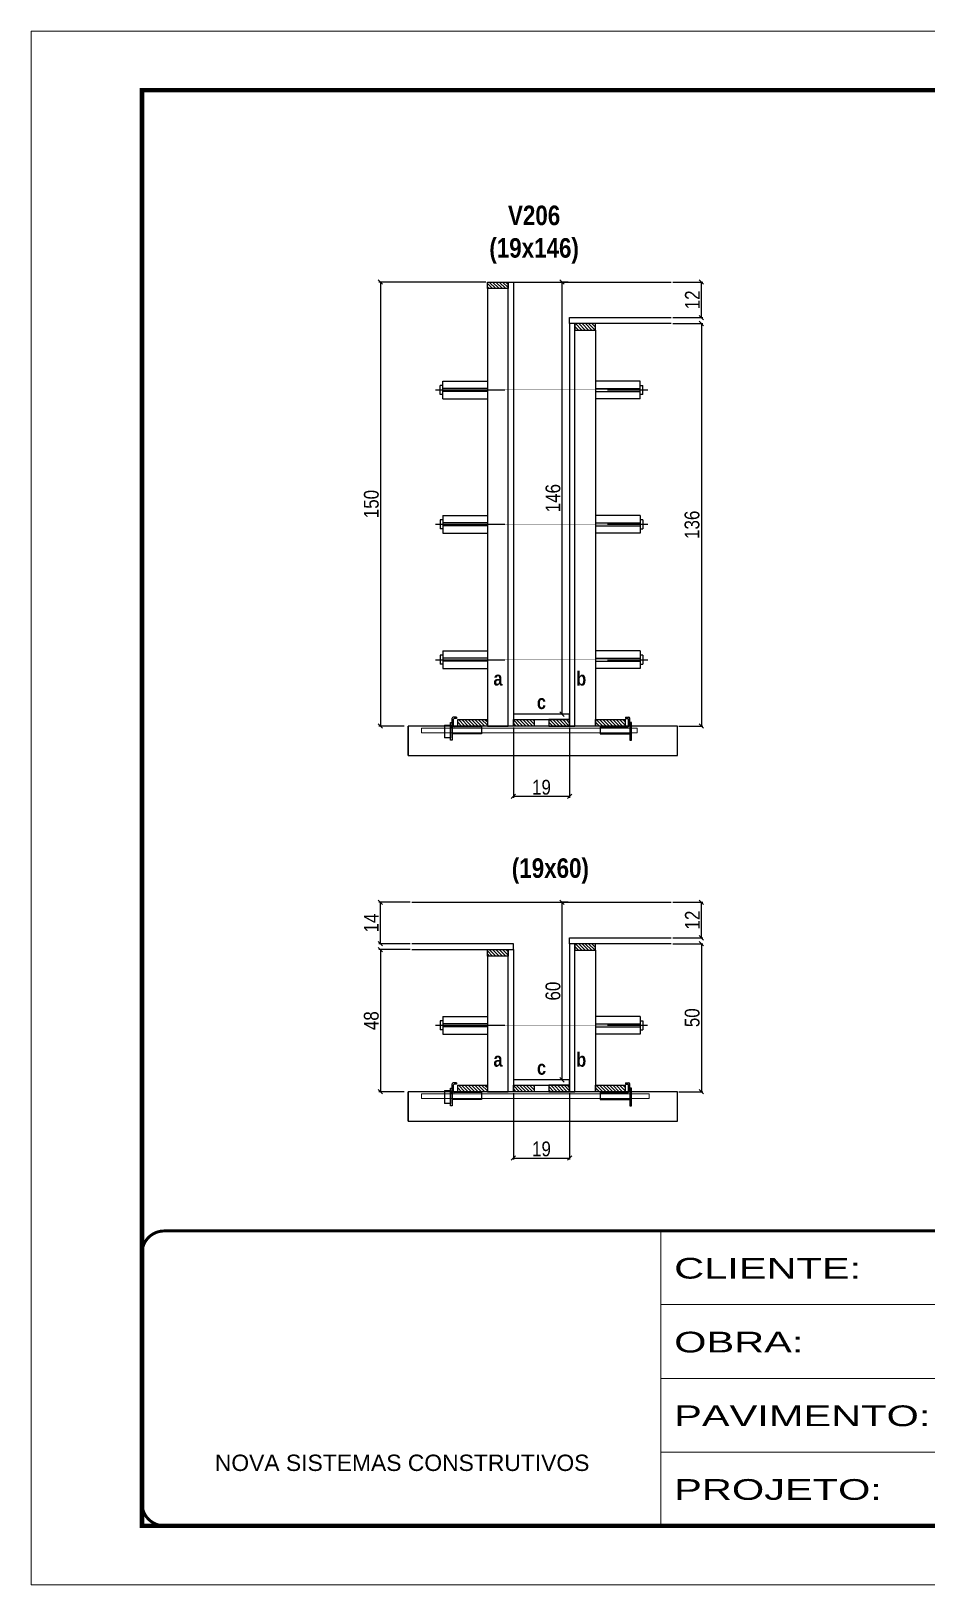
# Model space of a CAD drawing. Extents: x 2603 to 22413, y 1253 to 30260.
# Drawn here: x 7371 to 7977, y 26522 to 27572 of the extents above; entities that cross this region are included whole.
import ezdxf

# ---------------------------------------------------------------- set-up
doc = ezdxf.new("R2010")
doc.units = 0
for name, pattern in [('CONTINUO', [0]), ('DASHED', [0.75, 0.5, -0.25]), ('HIDDEN', [0.375, 0.25, -0.125])]:
    doc.linetypes.add(name, pattern=pattern)
for name, color, linetype in [('barrote', 251, 'Continuous'), ('COTA', 241, 'Continuous'), ('detalhes', 4, 'Continuous'), ('NOMENCLATURA', 7, 'Continuous'), ('Painéis', 200, 'Continuous'), ('presilha', 1, 'Continuous'), ('SARR_2.2x10', 60, 'Continuous'), ('SARR_2.2x7', 40, 'Continuous'), ('SARR_3.5x7', 81, 'Continuous'), ('TENSOR', 3, 'Continuous')]:
    doc.layers.add(name, color=color, linetype=linetype)
for name, color, linetype, lineweight in [('CONCRETO', 251, 'Continuous', 25), ('Folhas', 255, 'Continuous', 9), ('SARRAFO DE PRESSAO', 251, 'DASHED', 9), ('SCO-___-LAJ', 2, 'Continuous', 0)]:
    doc.layers.add(name, color=color, linetype=linetype, lineweight=lineweight)
doc.styles.add('ARIAL', font='arial.ttf')
doc.styles.add('COTA TECNICA 2X', font='techl___.ttf', dxfattribs={"height": 10})
doc.styles.add('TECNICA', font='techb___.ttf', dxfattribs={"height": 10})
doc.styles.add('Tecnologia', font='')
doc.styles.get('Tecnologia').set_extended_font_data('Forgotten Futurist')
doc.dimstyles.new('SECAO', dxfattribs={"dimscale": 0.333333, "dimtxt": 5, "dimasz": 9, "dimexe": 3, "dimexo": 3, "dimgap": 3, "dimtad": 1, "dimdec": 1, "dimlfac": 0.5, "dimzin": 12, "dimdsep": 46, "dimtxsty": 'COTA TECNICA 2X', "dimblk1": 'OBLIQUE', "dimblk2": 'OBLIQUE', "dimsah": 1, "dimcen": 0.9, "dimclrd": 4, "dimclre": 4, "dimclrt": 240, "dimadec": 1, "dimazin": 3, "dimtfac": 1, "dimtdec": 1, "dimtmove": 0, "dimatfit": 3, "dimfxl": 1, "dimtolj": 1, "dimtzin": 12, "dimarcsym": 0})
pattern_1 = [(135, (40933.0506, -96409.7658), (-1.122532015, -1.122532015), [])]

# ---------------------------------------------------------------- blocks, each defined once
blk = doc.blocks.new('9999999999')
at = {"color": 30, "linetype": 'CONTINUO'}
for p, q in [((98564.6, 34230.2), (98564.6, 34429.4)), ((98564.6, 34379.6), (99584, 34379.6)), ((98564.6, 34329.8), (99488, 34329.8)), ((98564.6, 34280), (99488, 34280))]:
    blk.add_line(p, q, dxfattribs=at)
at = {"color": 30, "linetype": 'CONTINUO', "const_width": 2}
blk.add_lwpolyline([(99584, 34230.2), (99584, 34414.4, 0.414214), (99569, 34429.4), (98229, 34429.4, 0.414214), (98214, 34414.4), (98214, 34245.2, 0.414214), (98229, 34230.2), (99584, 34230.2)], format="xyb", dxfattribs=at)
at = {"layer": 'Folhas'}
blk.add_lwpolyline([(98139, 34190.2), (99624, 34190.2), (99624, 35240.2), (98139, 35240.2)], close=True, dxfattribs=at)
at = {"layer": 'Folhas', "color": 30, "const_width": 3}
blk.add_lwpolyline([(98214, 34230.2), (99584, 34230.2), (99584, 35200.2), (98214, 35200.2)], close=True, dxfattribs=at)
at = {"color": 7, "linetype": 'Continuous', "ltscale": 5, "style": 'ARIAL'}
blk.add_text('NOVA SISTEMAS CONSTRUTIVOS', height=11.059, dxfattribs=at).set_placement((98263.2, 34267.2))
at = {"layer": 'Folhas', "color": 7, "style": 'Tecnologia', "width": 1.5}
for s, p in [('CLIENTE:', (98573.7, 34397.2)), ('OBRA:', (98573.7, 34347.3)), ('PAVIMENTO:', (98573.7, 34297.5)), ('PROJETO:', (98573.7, 34247.7))]:
    blk.add_text(s, height=14, dxfattribs=at).set_placement(p)
blk = doc.blocks.new('_Oblique')
at = {"color": 0, "linetype": 'ByBlock', "lineweight": -2}
blk.add_line((-0.5, -0.5), (0.5, 0.5), dxfattribs=at)
blk = doc.blocks.new('*D545')
at = {"layer": 'COTA', "color": 4, "lineweight": -2, "transparency": 16777216}
for p, q in [((7697.5, 27101.4), (7697.5, 27053.9)), ((7735.5, 27101.4), (7735.5, 27053.9)), ((7735.5, 27054.9), (7697.5, 27054.9))]:
    blk.add_line(p, q, dxfattribs=at)
at = {"layer": 'Defpoints', "color": 0, "transparency": 16777216}
for p in [(7697.5, 27102.4), (7735.5, 27102.4), (7697.5, 27054.9)]:
    blk.add_point(p, dxfattribs=at)
at = {"layer": 'COTA', "color": 4, "lineweight": -2, "transparency": 16777216, "xscale": 3, "yscale": 3, "zscale": 3, "rotation": 180}
blk.add_blockref('_Oblique', (7697.5, 27054.9), dxfattribs=at)
at = {"layer": 'COTA', "color": 4, "lineweight": -2, "transparency": 16777216, "xscale": 3, "yscale": 3, "zscale": 3}
blk.add_blockref('_Oblique', (7735.5, 27054.9), dxfattribs=at)
at = {"layer": 'COTA', "color": 240, "transparency": 16777216, "insert": (7716.5, 27061), "char_height": 10, "attachment_point": 5, "style": 'COTA TECNICA 2X'}
blk.add_mtext('\\A1;19', dxfattribs=at)
blk = doc.blocks.new('PRESILHA METÁLICA 1')
at = {"layer": 'presilha'}
for p, q in [((7.5, 10.6), (7.5, 19.9)), ((12, 21), (8.6, 21)), ((9, 11.6), (9, 18.9)), ((12, 19.5), (9.6, 19.5)), ((12, 21), (12, 19.5)), ((0, 13), (6, 13)), ((0, 13), (0, 0)), ((6, 0), (0, 0)), ((6, 15.5), (7.5, 15.5)), ((6, -2.5), (6, 15.5)), ((6, 13), (6, 0)), ((7.5, 15.5), (7.5, -2.5)), ((37.5, 4.1), (7.5, 4.1)), ((37.5, 11), (9.6, 11)), ((37.5, 11), (37.5, 4.1)), ((7.5, -2.5), (6, -2.5))]:
    blk.add_line(p, q, dxfattribs=at)
for centre, radius, start, end in [((8.6, 19.9), 1.14, 90, 180), ((9.6, 18.9), 0.57, 90, 180), ((9.6, 11.6), 0.57, 180, 270)]:
    blk.add_arc(centre, radius, start, end, dxfattribs=at)
blk = doc.blocks.new('PRESILHA METÁLICA 2')
at = {"layer": 'presilha'}
for p, q in [((-5.2, 23.5), (-5.2, 22)), ((-5.2, 23.5), (-1.9, 23.5)), ((-5.2, 22), (-2.8, 22)), ((-2.2, 14.1), (-2.2, 21.4)), ((0.8, 18), (-0.8, 18)), ((-0.8, 18), (-0.8, 0)), ((-0.8, 14.6), (-0.8, 22.4)), ((0.8, 0), (0.8, 18)), ((-30.8, 13.5), (-30.8, 6.6)), ((-30.8, 13.5), (-2.8, 13.5)), ((-30.8, 6.6), (-0.8, 6.6)), ((-0.8, 0), (0.8, 0))]:
    blk.add_line(p, q, dxfattribs=at)
for centre, radius, start, end in [((-2.8, 21.4), 0.57, 0, 90), ((-1.9, 22.4), 1.14, 0, 90), ((-2.8, 14.1), 0.57, 270, 0)]:
    blk.add_arc(centre, radius, start, end, dxfattribs=at)
blk = doc.blocks.new('*D546')
at = {"layer": 'COTA', "color": 4, "lineweight": -2, "transparency": 16777216}
for p, q in [((7805.2, 27374.4), (7825.6, 27374.4)), ((7824.6, 27374.4), (7824.6, 27102.4)), ((7809.3, 27102.4), (7825.6, 27102.4))]:
    blk.add_line(p, q, dxfattribs=at)
at = {"layer": 'Defpoints', "color": 0, "transparency": 16777216}
for p in [(7804.2, 27374.4), (7808.3, 27102.4), (7824.6, 27102.4)]:
    blk.add_point(p, dxfattribs=at)
at = {"layer": 'COTA', "color": 4, "lineweight": -2, "transparency": 16777216, "xscale": 3, "yscale": 3, "zscale": 3}
for p, rotation in [((7824.6, 27374.4), 90), ((7824.6, 27102.4), 270)]:
    blk.add_blockref('_Oblique', p, dxfattribs=dict(at, rotation=rotation))
at = {"layer": 'COTA', "color": 240, "transparency": 16777216, "insert": (7818.3, 27238.4), "char_height": 10, "attachment_point": 5, "rotation": 90, "style": 'COTA TECNICA 2X'}
blk.add_mtext('\\A1;136', dxfattribs=at)
blk = doc.blocks.new('*D547')
at = {"layer": 'COTA', "color": 4, "lineweight": -2, "transparency": 16777216}
for p, q in [((7805.2, 27402.4), (7825.6, 27402.4)), ((7824.6, 27378.4), (7824.6, 27402.4)), ((7805.2, 27378.4), (7825.6, 27378.4))]:
    blk.add_line(p, q, dxfattribs=at)
at = {"layer": 'Defpoints', "color": 0, "transparency": 16777216}
for p in [(7804.2, 27402.4), (7824.6, 27402.4), (7804.2, 27378.4)]:
    blk.add_point(p, dxfattribs=at)
at = {"layer": 'COTA', "color": 4, "lineweight": -2, "transparency": 16777216, "xscale": 3, "yscale": 3, "zscale": 3}
for p, rotation in [((7824.6, 27402.4), 90), ((7824.6, 27378.4), 270)]:
    blk.add_blockref('_Oblique', p, dxfattribs=dict(at, rotation=rotation))
at = {"layer": 'COTA', "color": 240, "transparency": 16777216, "insert": (7818.5, 27390.4), "char_height": 10, "attachment_point": 5, "rotation": 90, "style": 'COTA TECNICA 2X'}
blk.add_mtext('\\A1;12', dxfattribs=at)
blk = doc.blocks.new('*D548')
at = {"layer": 'COTA', "color": 4, "lineweight": -2, "transparency": 16777216}
for p, q in [((7678.9, 27402.4), (7606.6, 27402.4)), ((7607.6, 27402.4), (7607.6, 27102.4)), ((7623.7, 27102.4), (7606.6, 27102.4))]:
    blk.add_line(p, q, dxfattribs=at)
at = {"layer": 'Defpoints', "color": 0, "transparency": 16777216}
for p in [(7679.9, 27402.4), (7607.6, 27102.4), (7624.7, 27102.4)]:
    blk.add_point(p, dxfattribs=at)
at = {"layer": 'COTA', "color": 4, "lineweight": -2, "transparency": 16777216, "xscale": 3, "yscale": 3, "zscale": 3}
for p, rotation in [((7607.6, 27402.4), 90), ((7607.6, 27102.4), 270)]:
    blk.add_blockref('_Oblique', p, dxfattribs=dict(at, rotation=rotation))
at = {"layer": 'COTA', "color": 240, "transparency": 16777216, "insert": (7601.5, 27252.4), "char_height": 10, "attachment_point": 5, "rotation": 90, "style": 'COTA TECNICA 2X'}
blk.add_mtext('\\A1;150', dxfattribs=at)
blk = doc.blocks.new('*D2927')
at = {"layer": 'COTA', "color": 4, "lineweight": -2, "transparency": 16777216}
for p, q in [((7734.5, 27402.4), (7729.4, 27402.4)), ((7730.4, 27110.4), (7730.4, 27402.4)), ((7734.5, 27110.4), (7729.4, 27110.4))]:
    blk.add_line(p, q, dxfattribs=at)
at = {"layer": 'Defpoints', "color": 0, "transparency": 16777216}
for p in [(7730.4, 27402.4), (7735.5, 27402.4), (7735.5, 27110.4)]:
    blk.add_point(p, dxfattribs=at)
at = {"layer": 'COTA', "color": 4, "lineweight": -2, "transparency": 16777216, "xscale": 3, "yscale": 3, "zscale": 3}
for p, rotation in [((7730.4, 27402.4), 90), ((7730.4, 27110.4), 270)]:
    blk.add_blockref('_Oblique', p, dxfattribs=dict(at, rotation=rotation))
at = {"layer": 'COTA', "color": 240, "transparency": 16777216, "insert": (7724.3, 27256.4), "char_height": 10, "attachment_point": 5, "rotation": 90, "style": 'COTA TECNICA 2X'}
blk.add_mtext('\\A1;146', dxfattribs=at)
blk = doc.blocks.new('*D564')
at = {"layer": 'COTA', "color": 4, "lineweight": -2, "transparency": 16777216}
for p, q in [((7805.2, 26955.3), (7825.6, 26955.3)), ((7824.6, 26955.3), (7824.6, 26855.3)), ((7809.3, 26855.3), (7825.6, 26855.3))]:
    blk.add_line(p, q, dxfattribs=at)
at = {"layer": 'Defpoints', "color": 0, "transparency": 16777216}
for p in [(7804.2, 26955.3), (7808.3, 26855.3), (7824.6, 26855.3)]:
    blk.add_point(p, dxfattribs=at)
at = {"layer": 'COTA', "color": 4, "lineweight": -2, "transparency": 16777216, "xscale": 3, "yscale": 3, "zscale": 3}
for p, rotation in [((7824.6, 26955.3), 90), ((7824.6, 26855.3), 270)]:
    blk.add_blockref('_Oblique', p, dxfattribs=dict(at, rotation=rotation))
at = {"layer": 'COTA', "color": 240, "transparency": 16777216, "insert": (7818.4, 26905.3), "char_height": 10, "attachment_point": 5, "rotation": 90, "style": 'COTA TECNICA 2X'}
blk.add_mtext('\\A1;50', dxfattribs=at)
blk = doc.blocks.new('*D565')
at = {"layer": 'COTA', "color": 4, "lineweight": -2, "transparency": 16777216}
for p, q in [((7805.2, 26983.3), (7825.6, 26983.3)), ((7824.6, 26959.3), (7824.6, 26983.3)), ((7805.2, 26959.3), (7825.6, 26959.3))]:
    blk.add_line(p, q, dxfattribs=at)
at = {"layer": 'Defpoints', "color": 0, "transparency": 16777216}
for p in [(7804.2, 26983.3), (7824.6, 26983.3), (7804.2, 26959.3)]:
    blk.add_point(p, dxfattribs=at)
at = {"layer": 'COTA', "color": 4, "lineweight": -2, "transparency": 16777216, "xscale": 3, "yscale": 3, "zscale": 3}
for p, rotation in [((7824.6, 26983.3), 90), ((7824.6, 26959.3), 270)]:
    blk.add_blockref('_Oblique', p, dxfattribs=dict(at, rotation=rotation))
at = {"layer": 'COTA', "color": 240, "transparency": 16777216, "insert": (7818.5, 26971.3), "char_height": 10, "attachment_point": 5, "rotation": 90, "style": 'COTA TECNICA 2X'}
blk.add_mtext('\\A1;12', dxfattribs=at)
blk = doc.blocks.new('*D566')
at = {"layer": 'COTA', "color": 4, "lineweight": -2, "transparency": 16777216}
for p, q in [((7627.8, 26951.3), (7606.6, 26951.3)), ((7607.6, 26951.3), (7607.6, 26855.3)), ((7623.7, 26855.3), (7606.6, 26855.3))]:
    blk.add_line(p, q, dxfattribs=at)
at = {"layer": 'Defpoints', "color": 0, "transparency": 16777216}
for p in [(7628.8, 26951.3), (7607.6, 26855.3), (7624.7, 26855.3)]:
    blk.add_point(p, dxfattribs=at)
at = {"layer": 'COTA', "color": 4, "lineweight": -2, "transparency": 16777216, "xscale": 3, "yscale": 3, "zscale": 3}
for p, rotation in [((7607.6, 26951.3), 90), ((7607.6, 26855.3), 270)]:
    blk.add_blockref('_Oblique', p, dxfattribs=dict(at, rotation=rotation))
at = {"layer": 'COTA', "color": 240, "transparency": 16777216, "insert": (7601.5, 26903.3), "char_height": 10, "attachment_point": 5, "rotation": 90, "style": 'COTA TECNICA 2X'}
blk.add_mtext('\\A1;48', dxfattribs=at)
blk = doc.blocks.new('*D2971')
at = {"layer": 'COTA', "color": 4, "lineweight": -2, "transparency": 16777216}
for p, q in [((7734.5, 26983.3), (7729.4, 26983.3)), ((7730.4, 26863.3), (7730.4, 26983.3)), ((7734.5, 26863.3), (7729.4, 26863.3))]:
    blk.add_line(p, q, dxfattribs=at)
at = {"layer": 'Defpoints', "color": 0, "transparency": 16777216}
for p in [(7730.4, 26983.3), (7735.5, 26983.3), (7735.5, 26863.3)]:
    blk.add_point(p, dxfattribs=at)
at = {"layer": 'COTA', "color": 4, "lineweight": -2, "transparency": 16777216, "xscale": 3, "yscale": 3, "zscale": 3}
for p, rotation in [((7730.4, 26983.3), 90), ((7730.4, 26863.3), 270)]:
    blk.add_blockref('_Oblique', p, dxfattribs=dict(at, rotation=rotation))
at = {"layer": 'COTA', "color": 240, "transparency": 16777216, "insert": (7724.3, 26923.3), "char_height": 10, "attachment_point": 5, "rotation": 90, "style": 'COTA TECNICA 2X'}
blk.add_mtext('\\A1;60', dxfattribs=at)
blk = doc.blocks.new('*D2972')
at = {"layer": 'COTA', "color": 4, "lineweight": -2, "transparency": 16777216}
for p, q in [((7627.8, 26983.3), (7606.6, 26983.3)), ((7607.6, 26955.3), (7607.6, 26983.3)), ((7627.8, 26955.3), (7606.6, 26955.3))]:
    blk.add_line(p, q, dxfattribs=at)
at = {"layer": 'Defpoints', "color": 0, "transparency": 16777216}
for p in [(7607.6, 26983.3), (7628.8, 26983.3), (7628.8, 26955.3)]:
    blk.add_point(p, dxfattribs=at)
at = {"layer": 'COTA', "color": 4, "lineweight": -2, "transparency": 16777216, "xscale": 3, "yscale": 3, "zscale": 3}
for p, rotation in [((7607.6, 26983.3), 90), ((7607.6, 26955.3), 270)]:
    blk.add_blockref('_Oblique', p, dxfattribs=dict(at, rotation=rotation))
at = {"layer": 'COTA', "color": 240, "transparency": 16777216, "insert": (7601.5, 26969.3), "char_height": 10, "attachment_point": 5, "rotation": 90, "style": 'COTA TECNICA 2X'}
blk.add_mtext('\\A1;14', dxfattribs=at)
blk = doc.blocks.new('*D2973')
at = {"layer": 'COTA', "color": 4, "lineweight": -2, "transparency": 16777216}
for p, q in [((7697.5, 26854.3), (7697.5, 26809.5)), ((7735.5, 26854.3), (7735.5, 26809.5)), ((7697.5, 26810.5), (7735.5, 26810.5))]:
    blk.add_line(p, q, dxfattribs=at)
at = {"layer": 'Defpoints', "color": 0, "transparency": 16777216}
for p in [(7697.5, 26855.3), (7735.5, 26855.3), (7735.5, 26810.5)]:
    blk.add_point(p, dxfattribs=at)
at = {"layer": 'COTA', "color": 4, "lineweight": -2, "transparency": 16777216, "xscale": 3, "yscale": 3, "zscale": 3, "rotation": 180}
blk.add_blockref('_Oblique', (7697.5, 26810.5), dxfattribs=at)
at = {"layer": 'COTA', "color": 4, "lineweight": -2, "transparency": 16777216, "xscale": 3, "yscale": 3, "zscale": 3}
blk.add_blockref('_Oblique', (7735.5, 26810.5), dxfattribs=at)
at = {"layer": 'COTA', "color": 240, "transparency": 16777216, "insert": (7716.5, 26816.6), "char_height": 10, "attachment_point": 5, "style": 'COTA TECNICA 2X'}
blk.add_mtext('\\A1;19', dxfattribs=at)

msp = doc.modelspace()

# ---------------------------------------------------------------- hatches: boundary and pattern name
at = {"layer": 'SARR_2.2x10'}
h = msp.add_hatch(dxfattribs=at)
h.set_pattern_fill('ANSI31', color=256, scale=0.5, angle=90)
h.set_pattern_definition([(135, (40853.4506, -96409.7658), (-1.122532015, -1.122532015), [])])
h.paths.add_polyline_path([(7659.91, 27106.8), (7659.91, 27102.4), (7679.91, 27102.4), (7679.91, 27106.8)])
h = msp.add_hatch(dxfattribs=at)
h.set_pattern_fill('ANSI31', color=256, scale=0.5, angle=90)
h.set_pattern_definition([(135, (40946.6506, -96409.7658), (-1.122532015, -1.122532015), [])])
h.paths.add_polyline_path([(7753.11, 27106.8), (7753.11, 27102.4), (7773.11, 27102.4), (7773.11, 27106.8)])
h = msp.add_hatch(dxfattribs=at)
h.set_pattern_fill('ANSI31', color=256, scale=0.5, angle=90)
h.set_pattern_definition([(135, (40853.4506, -96656.8542), (-1.122532015, -1.122532015), [])])
h.paths.add_polyline_path([(7659.91, 26859.72), (7659.91, 26855.32), (7679.91, 26855.32), (7679.91, 26859.72)])
h = msp.add_hatch(dxfattribs=at)
h.set_pattern_fill('ANSI31', color=256, scale=0.5, angle=90)
h.set_pattern_definition([(135, (40946.6506, -96656.8542), (-1.122532015, -1.122532015), [])])
h.paths.add_polyline_path([(7753.11, 26859.72), (7753.11, 26855.32), (7773.11, 26855.32), (7773.11, 26859.72)])
at = {"layer": 'SARR_2.2x7'}
h = msp.add_hatch(dxfattribs=at)
h.set_pattern_fill('ANSI31', color=256, scale=0.5, angle=90)
h.set_pattern_definition([(135, (40847.4506, -96114.1658), (-1.122532015, -1.122532015), [])])
h.paths.add_polyline_path([(7693.91, 27402.4), (7693.91, 27398), (7679.91, 27398), (7679.91, 27402.4)])
h = msp.add_hatch(dxfattribs=at)
h.set_pattern_fill('ANSI31', color=256, scale=0.5, angle=90)
h.set_pattern_definition([(135, (40867.4506, -96142.1658), (-1.122532015, -1.122532015), [])])
h.paths.add_polyline_path([(7739.11, 27374.4), (7739.11, 27370), (7753.11, 27370), (7753.11, 27374.4)])
h = msp.add_hatch(dxfattribs=at)
h.set_pattern_fill('ANSI31', color=256, scale=0.5, angle=90)
h.set_pattern_definition(pattern_1)
h.paths.add_polyline_path([(7711.51, 27102.4), (7711.51, 27106.8), (7697.51, 27106.8), (7697.51, 27102.4)])
h = msp.add_hatch(dxfattribs=at)
h.set_pattern_fill('ANSI31', color=256, scale=0.5, angle=90)
h.set_pattern_definition(pattern_1)
h.paths.add_polyline_path([(7721.51, 27106.8), (7721.51, 27102.4), (7735.51, 27102.4), (7735.51, 27106.8)])
h = msp.add_hatch(dxfattribs=at)
h.set_pattern_fill('ANSI31', color=256, scale=0.5, angle=90)
h.set_pattern_definition([(135, (40867.4506, -96561.2542), (-1.122532015, -1.122532015), [])])
h.paths.add_polyline_path([(7739.11, 26955.32), (7739.11, 26950.92), (7753.11, 26950.92), (7753.11, 26955.32)])
h = msp.add_hatch(dxfattribs=at)
h.set_pattern_fill('ANSI31', color=256, scale=0.5, angle=90)
h.set_pattern_definition([(135, (40847.4506, -96565.2542), (-1.122532015, -1.122532015), [])])
h.paths.add_polyline_path([(7693.91, 26951.32), (7693.91, 26946.92), (7679.91, 26946.92), (7679.91, 26951.32)])
h = msp.add_hatch(dxfattribs=at)
h.set_pattern_fill('ANSI31', color=256, scale=0.5, angle=90)
h.set_pattern_definition([(135, (40933.0506, -96656.8542), (-1.122532015, -1.122532015), [])])
h.paths.add_polyline_path([(7711.51, 26855.32), (7711.51, 26859.72), (7697.51, 26859.72), (7697.51, 26855.32)])
h = msp.add_hatch(dxfattribs=at)
h.set_pattern_fill('ANSI31', color=256, scale=0.5, angle=90)
h.set_pattern_definition([(135, (40871.0506, -96656.8542), (-1.122532015, -1.122532015), [])])
h.paths.add_polyline_path([(7721.51, 26855.32), (7721.51, 26859.72), (7735.51, 26859.72), (7735.51, 26855.32)])

# ---------------------------------------------------------------- linework, layer by layer
at = {"ltscale": 3}
for p, q in [((7647.91, 27326.55), (7647.91, 27332.55)), ((7649.91, 27332.55), (7647.91, 27332.55)), ((7649.91, 27323.55), (7649.91, 27335.55)), ((7649.91, 27335.55), (7679.91, 27335.55)), ((7783.11, 27335.55), (7753.11, 27335.55)), ((7783.11, 27323.55), (7783.11, 27335.55)), ((7783.11, 27332.55), (7785.11, 27332.55)), ((7785.11, 27326.55), (7785.11, 27332.55)), ((7649.91, 27326.55), (7647.91, 27326.55)), ((7679.91, 27330.55), (7649.91, 27330.55)), ((7679.91, 27328.55), (7649.91, 27328.55)), ((7649.91, 27323.55), (7679.91, 27323.55)), ((7753.11, 27330.55), (7783.11, 27330.55)), ((7753.11, 27328.55), (7783.11, 27328.55)), ((7783.11, 27323.55), (7753.11, 27323.55)), ((7785.11, 27326.55), (7783.11, 27326.55)), ((7647.91, 27241.75), (7647.91, 27235.75)), ((7649.91, 27241.75), (7647.91, 27241.75)), ((7649.91, 27244.75), (7649.91, 27232.75)), ((7649.91, 27244.75), (7679.91, 27244.75)), ((7679.91, 27239.75), (7649.91, 27239.75)), ((7679.91, 27237.75), (7649.91, 27237.75)), ((7783.11, 27244.75), (7753.11, 27244.75)), ((7753.11, 27239.75), (7783.11, 27239.75)), ((7753.11, 27237.75), (7783.11, 27237.75)), ((7783.11, 27244.75), (7783.11, 27232.75)), ((7785.11, 27241.75), (7783.11, 27241.75)), ((7785.11, 27241.75), (7785.11, 27235.75)), ((7649.91, 27235.75), (7647.91, 27235.75)), ((7649.91, 27232.75), (7679.91, 27232.75)), ((7783.11, 27232.75), (7753.11, 27232.75)), ((7783.11, 27235.75), (7785.11, 27235.75)), ((7649.91, 27153.25), (7649.91, 27141.25)), ((7649.91, 27153.25), (7679.91, 27153.25)), ((7783.11, 27153.25), (7753.11, 27153.25)), ((7783.11, 27153.25), (7783.11, 27141.25)), ((7647.91, 27150.25), (7647.91, 27144.25)), ((7649.91, 27150.25), (7647.91, 27150.25)), ((7649.91, 27144.25), (7647.91, 27144.25)), ((7679.91, 27148.25), (7649.91, 27148.25)), ((7679.91, 27146.25), (7649.91, 27146.25)), ((7753.11, 27148.25), (7783.11, 27148.25)), ((7753.11, 27146.25), (7783.11, 27146.25)), ((7785.11, 27150.25), (7783.11, 27150.25)), ((7783.11, 27144.25), (7785.11, 27144.25)), ((7785.11, 27150.25), (7785.11, 27144.25)), ((7649.91, 27141.25), (7679.91, 27141.25)), ((7783.11, 27141.25), (7753.11, 27141.25)), ((7647.91, 26903.17), (7647.91, 26897.17)), ((7649.91, 26903.17), (7647.91, 26903.17)), ((7649.91, 26906.17), (7649.91, 26894.17)), ((7649.91, 26906.17), (7679.91, 26906.17)), ((7679.91, 26901.17), (7649.91, 26901.17)), ((7783.11, 26906.17), (7753.11, 26906.17)), ((7753.11, 26901.17), (7783.11, 26901.17)), ((7783.11, 26906.17), (7783.11, 26894.17)), ((7783.11, 26903.17), (7785.11, 26903.17)), ((7785.11, 26903.17), (7785.11, 26897.17)), ((7649.91, 26897.17), (7647.91, 26897.17)), ((7679.91, 26899.17), (7649.91, 26899.17)), ((7649.91, 26894.17), (7679.91, 26894.17)), ((7753.11, 26899.17), (7783.11, 26899.17)), ((7783.11, 26894.17), (7753.11, 26894.17)), ((7783.11, 26897.17), (7785.11, 26897.17))]:
    msp.add_line(p, q, dxfattribs=at)
at = {"layer": 'barrote'}
msp.add_lwpolyline([(7626.46, 27082.4), (7808.37, 27082.4), (7808.37, 27102.4), (7626.46, 27102.4)], close=True, dxfattribs=at)
at = {"layer": 'barrote', "elevation": 0}
msp.add_lwpolyline([(7626.46, 26835.32), (7808.37, 26835.32), (7808.37, 26855.32), (7626.46, 26855.32)], close=True, dxfattribs=at)
at = {"layer": 'CONCRETO', "linetype": 'Continuous'}
for p, q in [((7697.51, 27402.4), (7804.21, 27402.4)), ((7628.81, 26983.32), (7804.21, 26983.32))]:
    msp.add_line(p, q, dxfattribs=at)
at = {"layer": 'detalhes', "color": 250}
for p, q in [((7626.46, 27082.4), (7626.46, 27102.4)), ((7626.46, 26835.32, 0), (7626.46, 26855.32, 0))]:
    msp.add_line(p, q, dxfattribs=at)
at = {"layer": 'Painéis', "linetype": 'Continuous'}
for points in [[(7693.91, 27102.4), (7693.91, 27402.4), (7697.51, 27402.4), (7697.51, 27102.4)], [(7739.11, 27102.4), (7739.11, 27374.4), (7735.51, 27374.4), (7735.51, 27102.4)], [(7735.51, 27110.4), (7697.51, 27110.4), (7697.51, 27106.8), (7735.51, 27106.8)]]:
    msp.add_lwpolyline(points, close=True, dxfattribs=at)
at = {"layer": 'Painéis', "linetype": 'Continuous', "elevation": 0}
for points in [[(7804.21, 27374.4), (7735.51, 27374.4), (7735.51, 27378.4), (7804.21, 27378.4)], [(7628.81, 26951.32), (7697.51, 26951.32), (7697.51, 26955.32), (7628.81, 26955.32)], [(7804.21, 26955.32), (7735.51, 26955.32), (7735.51, 26959.32), (7804.21, 26959.32)]]:
    msp.add_lwpolyline(points, dxfattribs=at)
for points in [[(7739.11, 26855.32), (7739.11, 26955.32), (7735.51, 26955.32), (7735.51, 26855.32)], [(7693.91, 26855.32), (7693.91, 26951.32), (7697.51, 26951.32), (7697.51, 26855.32)], [(7735.51, 26863.32), (7697.51, 26863.32), (7697.51, 26859.72), (7735.51, 26859.72)]]:
    msp.add_lwpolyline(points, close=True, dxfattribs=at)
at = {"layer": 'SARR_2.2x10'}
for points in [[(7659.91, 27106.8), (7679.91, 27106.8), (7679.91, 27102.4), (7659.91, 27102.4)], [(7753.11, 27106.8), (7773.11, 27106.8), (7773.11, 27102.4), (7753.11, 27102.4)]]:
    msp.add_lwpolyline(points, close=True, dxfattribs=at)
at = {"layer": 'SARR_2.2x10', "elevation": 0}
for points in [[(7659.91, 26859.72), (7679.91, 26859.72), (7679.91, 26855.32), (7659.91, 26855.32)], [(7753.11, 26859.72), (7773.11, 26859.72), (7773.11, 26855.32), (7753.11, 26855.32)]]:
    msp.add_lwpolyline(points, close=True, dxfattribs=at)
at = {"layer": 'SARR_2.2x7', "elevation": 0}
for points in [[(7679.91, 27402.4), (7693.91, 27402.4), (7693.91, 27398), (7679.91, 27398)], [(7753.11, 27374.4), (7739.11, 27374.4), (7739.11, 27370), (7753.11, 27370)], [(7753.11, 26955.32), (7739.11, 26955.32), (7739.11, 26950.92), (7753.11, 26950.92)], [(7679.91, 26951.32), (7693.91, 26951.32), (7693.91, 26946.92), (7679.91, 26946.92)], [(7697.51, 26859.72), (7711.51, 26859.72), (7711.51, 26855.32), (7697.51, 26855.32)], [(7735.51, 26859.72), (7721.51, 26859.72), (7721.51, 26855.32), (7735.51, 26855.32)]]:
    msp.add_lwpolyline(points, close=True, dxfattribs=at)
at = {"layer": 'SARR_2.2x7'}
for points in [[(7697.51, 27106.8), (7711.51, 27106.8), (7711.51, 27102.4), (7697.51, 27102.4)], [(7735.51, 27106.8), (7721.51, 27106.8), (7721.51, 27102.4), (7735.51, 27102.4)]]:
    msp.add_lwpolyline(points, close=True, dxfattribs=at)
at = {"layer": 'SARR_3.5x7'}
for points in [[(7693.91, 27398), (7679.91, 27398), (7679.91, 27102.4), (7693.91, 27102.4)], [(7739.11, 27370), (7753.11, 27370), (7753.11, 27102.4), (7739.11, 27102.4)]]:
    msp.add_lwpolyline(points, close=True, dxfattribs=at)
at = {"layer": 'SARR_3.5x7', "elevation": 0}
for points in [[(7693.91, 26946.92), (7679.91, 26946.92), (7679.91, 26855.32), (7693.91, 26855.32)], [(7739.11, 26950.92), (7753.11, 26950.92), (7753.11, 26855.32), (7739.11, 26855.32)]]:
    msp.add_lwpolyline(points, close=True, dxfattribs=at)
at = {"layer": 'SCO-___-LAJ', "color": 1}
msp.add_lwpolyline([(7635.46, 27101.07), (7781.23, 27101.07), (7781.23, 27097.87), (7635.46, 27097.87)], close=True, dxfattribs=at)
at = {"layer": 'SCO-___-LAJ', "color": 1, "elevation": 0}
msp.add_lwpolyline([(7635.46, 26853.98), (7789.24, 26853.98), (7789.24, 26850.78), (7635.46, 26850.78)], close=True, dxfattribs=at)
at = {"layer": 'TENSOR', "linetype": 'HIDDEN', "ltscale": 0.5}
for p, q in [((7644.91, 27329.55), (7788.42, 27329.55)), ((7644.91, 27238.75), (7788.42, 27238.75)), ((7644.91, 27147.25), (7788.42, 27147.25)), ((7644.91, 26900.17), (7788.11, 26900.17))]:
    msp.add_line(p, q, dxfattribs=at)

# ---------------------------------------------------------------- block references
at = {"layer": 'presilha', "xscale": 0.6666666666666666, "yscale": 0.6666666666666666, "zscale": 0.6666666666666666}
for name, p in [('PRESILHA METÁLICA 1', (7651.04, 27094.44)), ('PRESILHA METÁLICA 2', (7776.79, 27092.77)), ('PRESILHA METÁLICA 1', (7651.04, 26847.35, 0)), ('PRESILHA METÁLICA 2', (7776.79, 26845.68, 0))]:
    msp.add_blockref(name, p, dxfattribs=at)
at = {"layer": 'SARRAFO DE PRESSAO', "color": 6, "linetype": 'ByBlock'}
msp.add_blockref('9999999999', (-90767.51, -7668.18), dxfattribs=at)

# ---------------------------------------------------------------- texts
at = {"layer": 'detalhes', "style": 'TECNICA'}
for s, p in [('a', (7684.04, 27129.74)), ('b', (7740.01, 27129.73)), ('c', (7713.38, 27113.88)), ('b', (7740.01, 26872.2, 0)), ('a', (7684.04, 26872.21, 0)), ('c', (7713.47, 26866.79, 0))]:
    msp.add_text(s, height=9.6, dxfattribs=at).set_placement(p)
at = {"layer": 'NOMENCLATURA', "char_height": 13.2, "attachment_point": 2, "style": 'TECNICA'}
for s, insert in [('V206\\P(19x146)', (7711.51, 27454.1)), ('\\P(19x60)', (7722.51, 27035.01, 0))]:
    msp.add_mtext_dynamic_manual_height_columns(s, width=300.2766, gutter_width=1, heights=[0], dxfattribs=dict(at, insert=insert))

# ---------------------------------------------------------------- dimensions: what is measured, and where the dimension line sits
at = {"layer": 'COTA'}
for base, p1, p2, picture, middle in [((7607.59, 27102.4, 0), (7679.91, 27402.4), (7624.7, 27102.4, 0), '*D548', (7601.48, 27252.4, 0)), ((7730.44, 27402.4), (7735.51, 27110.4), (7735.51, 27402.4), '*D2927', (7724.34, 27256.4)), ((7824.56, 27402.4), (7804.21, 27378.4), (7804.21, 27402.4), '*D547', (7818.5, 27390.4)), ((7824.56, 27102.4, 0), (7804.21, 27374.4), (7808.33, 27102.4, 0), '*D546', (7818.34, 27238.4, 0)), ((7607.59, 26983.32), (7628.81, 26955.32, 0), (7628.81, 26983.32), '*D2972', (7601.52, 26969.32)), ((7730.44, 26983.32), (7735.51, 26863.32), (7735.51, 26983.32), '*D2971', (7724.34, 26923.32)), ((7824.56, 26983.32), (7804.21, 26959.32, 0), (7804.21, 26983.32), '*D565', (7818.5, 26971.32)), ((7824.56, 26855.32, 0), (7804.21, 26955.32, 0), (7808.33, 26855.32, 0), '*D564', (7818.45, 26905.32, 0)), ((7607.59, 26855.32, 0), (7628.81, 26951.32, 0), (7624.7, 26855.32, 0), '*D566', (7601.5, 26903.32, 0))]:
    dim = msp.add_linear_dim(base=base, p1=p1, p2=p2, angle=90, dimstyle='SECAO', dxfattribs=at)
    dim.commit()
    dim.dimension.update_dxf_attribs({"geometry": picture, "text_midpoint": middle})
dim = msp.add_linear_dim(base=(7697.51, 27054.93), p1=(7735.51, 27102.4), p2=(7697.51, 27102.4), angle=180, dimstyle='SECAO', dxfattribs=at)
dim.commit()
dim.dimension.update_dxf_attribs({"geometry": '*D545', "text_midpoint": (7716.51, 27054.93), "dimtype": 160})
dim = msp.add_linear_dim(base=(7735.51, 26810.49), p1=(7697.51, 26855.32), p2=(7735.51, 26855.32), dimstyle='SECAO', dxfattribs=at)
dim.commit()
dim.dimension.update_dxf_attribs({"geometry": '*D2973', "text_midpoint": (7716.51, 26816.58)})

doc.saveas('drawing.dxf')
